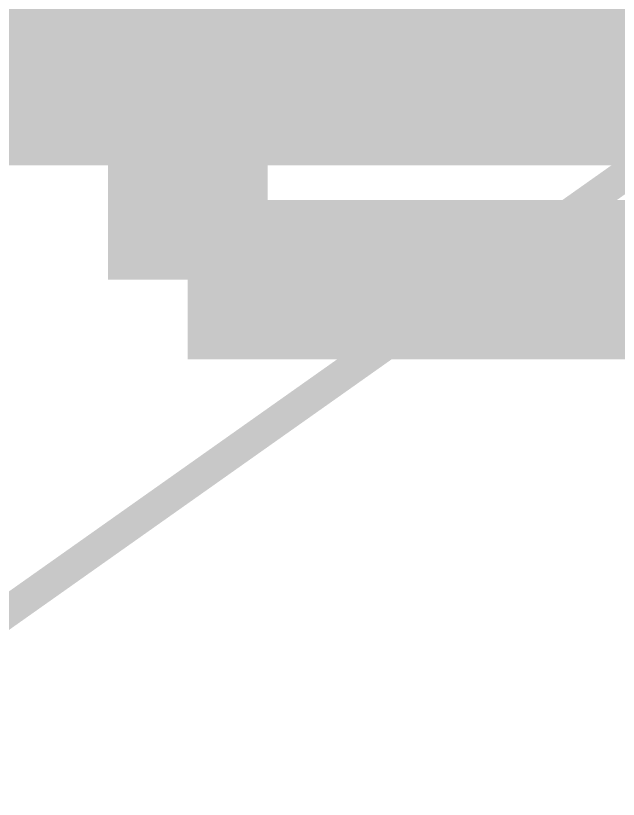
# Model space of a CAD drawing. Header units: millimetres. Extents: x -0.7 to 17.2, y -0.7 to 12.5.
# Drawn here: x 4.919 to 7.593, y 2.621 to 6.097 of the extents above; entities that cross this region are included whole.
import ezdxf

# ---------------------------------------------------------------- set-up
doc = ezdxf.new("R2010")
doc.units = ezdxf.units.MM
for name, color, linetype in [('LEGEND', 7, 'Continuous'), ('PIPING_AIR', 7, 'Continuous'), ('TITLE', 7, 'Continuous')]:
    doc.layers.add(name, color=color, linetype=linetype)

msp = doc.modelspace()

# ---------------------------------------------------------------- linework, layer by layer
at = {"color": 7, "lineweight": 0, "const_width": 0.1397}
msp.add_lwpolyline([(0, 0), (16.5354, 11.6929)], dxfattribs=at)
msp.add_lwpolyline([(0, 0), (16.5354, 11.6929)], dxfattribs=at)
at = {"layer": 'LEGEND', "color": 7, "lineweight": 0, "const_width": 0.7075}
msp.add_lwpolyline([(0.6305, 1.6753), (8.4635, 1.6753), (8.4635, 5.7877), (0.6305, 5.7877), (0.6305, 1.6753), (0.6305, 1.6753)], dxfattribs=at)
at = {"layer": 'PIPING_AIR', "color": 7, "lineweight": 0, "const_width": 0.7075}
for points in [[(5.6828, 7.7068), (5.6828, 4.9261)], [(5.6828, 4.9261), (10.8135, 4.9261)]]:
    msp.add_lwpolyline(points, dxfattribs=at)
at = {"layer": 'TITLE', "color": 7, "lineweight": 0, "const_width": 0.0000000392}
for points in [[(4.9263, 5.4818), (4.9374, 5.4818), (4.9374, 5.4304), (4.9374, 5.4304), (4.9373, 5.4274), (4.9373, 5.4242), (4.9372, 5.4207), (4.9372, 5.4207), (4.9371, 5.4173), (4.937, 5.414), (4.9369, 5.4109), (4.9369, 5.4109), (4.9368, 5.4082), (4.9366, 5.406), (4.9364, 5.4043), (4.937, 5.4043), (4.9885, 5.4818), (5.0016, 5.4818), (5.0016, 5.3882), (4.9906, 5.3882), (4.9906, 5.4391), (4.9906, 5.4391), (4.9906, 5.4424), (4.9907, 5.4458), (4.9908, 5.4494), (4.9908, 5.4494), (4.9909, 5.453), (4.9911, 5.4564), (4.9912, 5.4595), (4.9912, 5.4595), (4.9914, 5.4623), (4.9915, 5.4645), (4.9916, 5.4661), (4.9911, 5.4661), (4.9395, 5.3882), (4.9263, 5.3882), (4.9263, 5.4818)], [(5.0551, 5.427), (5.0308, 5.3882), (5.0171, 5.3882), (5.0433, 5.4291), (5.0433, 5.4291), (5.04, 5.4304), (5.0369, 5.432), (5.0339, 5.4338), (5.0339, 5.4338), (5.0312, 5.4361), (5.0288, 5.4389), (5.0268, 5.4421), (5.0268, 5.4421), (5.0252, 5.4459), (5.0243, 5.4504), (5.024, 5.4556), (5.024, 5.4556), (5.025, 5.4634), (5.0279, 5.4699), (5.0328, 5.4751), (5.0328, 5.4751), (5.0396, 5.4788), (5.0484, 5.4811), (5.059, 5.4818), (5.0852, 5.4818), (5.0852, 5.3882), (5.0734, 5.3882), (5.0734, 5.427), (5.0551, 5.427)], [(5.0593, 5.4717), (5.0524, 5.4713), (5.0467, 5.47), (5.0422, 5.4679), (5.0422, 5.4679), (5.0389, 5.4647), (5.0369, 5.4605), (5.0362, 5.4551), (5.0362, 5.4551), (5.0368, 5.4497), (5.0388, 5.4453), (5.042, 5.4417), (5.042, 5.4417), (5.0465, 5.4391), (5.0525, 5.4375), (5.0598, 5.437), (5.0734, 5.437), (5.0734, 5.4717), (5.0593, 5.4717)]]:
    msp.add_lwpolyline(points, dxfattribs=at)

doc.saveas('drawing.dxf')
